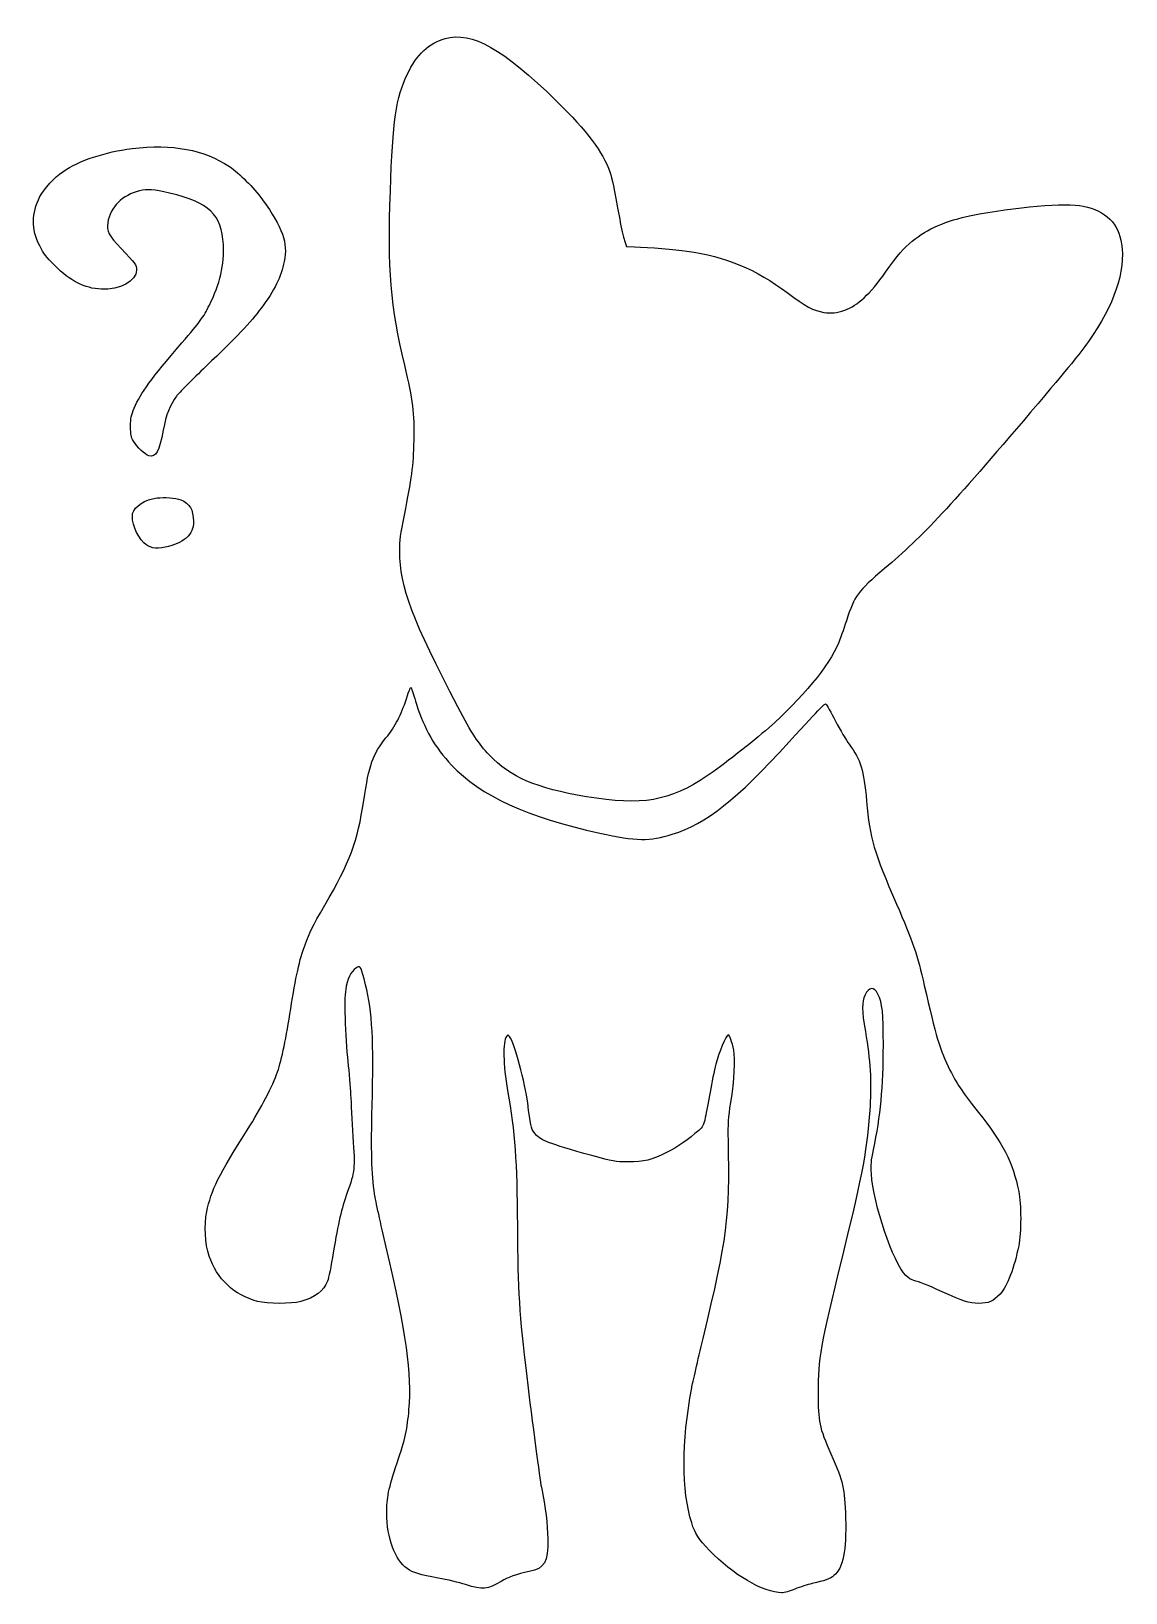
# Model space of a CAD drawing. Header units: centimetres. Extents: x -17.7 to 17.7, y -25.2 to 25.4.
import ezdxf

# ---------------------------------------------------------------- set-up
doc = ezdxf.new("R2010")
doc.units = ezdxf.units.CM
doc.header["$MEASUREMENT"] = 0
doc.layers.add('Layer 1', color=7, linetype='Continuous')

msp = doc.modelspace()

# ---------------------------------------------------------------- linework, layer by layer
at = {"layer": 'Layer 1'}
for points, knots in [([(-4.29331, 25.13542), (-4.81895, 24.99078), (-5.21759, 24.61684), (-5.5245, 23.97125), (-5.5245, 23.97125), (-5.88433, 23.21631), (-5.99017, 22.48606), (-6.07131, 20.18594), (-6.07131, 20.18594), (-6.16303, 17.67063), (-6.06073, 16.46061), (-5.60564, 14.55913), (-5.60564, 14.55913), (-5.33047, 13.40907), (-5.28108, 13.01044), (-5.30225, 12.11791), (-5.30225, 12.11791), (-5.32342, 11.29594), (-5.37633, 10.87613), (-5.61622, 9.70138), (-5.61622, 9.70138), (-5.74322, 9.06991), (-5.76439, 8.91821), (-5.76439, 8.51957), (-5.76439, 8.51957), (-5.76439, 7.38363), (-5.35164, 6.28296), (-3.88056, 3.49249), (-3.88056, 3.49249), (-3.42548, 2.62113), (-3.21381, 2.29657), (-2.86809, 1.93674), (-2.86809, 1.93674), (-2.16959, 1.20649), (-1.37231, 0.8643), (0.28222, 0.5856), (0.28222, 0.5856), (2.07786, 0.28221), (2.95275, 0.43391), (4.191, 1.25941), (4.191, 1.25941), (4.63903, 1.55927), (5.66914, 2.3636), (6.17361, 2.8081), (6.17361, 2.8081), (7.24958, 3.75354), (8.14564, 4.8401), (8.44197, 5.55624), (8.44197, 5.55624), (8.48783, 5.67266), (8.60425, 5.99721), (8.69597, 6.27943), (8.69597, 6.27943), (8.96408, 7.10846), (9.04875, 7.2284), (9.93422, 7.97276), (9.93422, 7.97276), (11.17247, 9.02051), (12.08969, 10.00476), (14.66144, 13.03512), (14.66144, 13.03512), (16.01611, 14.6332), (16.19602, 14.85193), (16.53469, 15.32818), (16.53469, 15.32818), (17.36725, 16.4994), (17.74119, 17.60712), (17.60713, 18.48554), (17.60713, 18.48554), (17.5013, 19.15582), (17.10266, 19.55093), (16.36535, 19.70615), (16.36535, 19.70615), (15.80091, 19.82609), (14.16402, 19.68851), (12.73527, 19.39923), (12.73527, 19.39923), (11.92388, 19.23695), (11.32063, 18.97237), (10.83027, 18.57373), (10.83027, 18.57373), (10.53394, 18.33384), (10.36813, 18.13629), (9.96596, 17.57184), (9.96596, 17.57184), (9.44738, 16.84159), (9.07343, 16.49587), (8.63952, 16.33712), (8.63952, 16.33712), (8.37494, 16.24187), (8.21619, 16.22776), (7.96219, 16.26656), (7.96219, 16.26656), (7.63411, 16.31948), (7.37658, 16.45706), (6.78038, 16.90509), (6.78038, 16.90509), (5.77144, 17.66356), (4.79071, 18.07278), (3.52777, 18.2527), (3.52777, 18.2527), (3.15383, 18.30562), (2.31774, 18.37264), (1.83796, 18.39028), (1.83796, 18.39028), (1.83796, 18.39028), (1.5769, 18.39734), (1.5769, 18.39734), (1.5769, 18.39734), (1.5769, 18.39734), (1.50987, 18.59137), (1.50987, 18.59137), (1.50987, 18.59137), (1.47459, 18.6972), (1.40404, 19.00765), (1.35465, 19.27929), (1.35465, 19.27929), (1.15709, 20.38348), (1.12182, 20.55987), (1.03362, 20.81387), (1.03362, 20.81387), (0.81137, 21.46651), (0.31748, 22.11915), (-0.69146, 23.10693), (-0.69146, 23.10693), (-2.43065, 24.80732), (-3.42549, 25.36824), (-4.29332, 25.1354), (-4.29332, 25.1354), (-4.29332, 25.1354), (-4.29331, 25.13542), (-4.29331, 25.13542)], [0, 0, 0, 0, 0.02941176, 0.02941176, 0.02941176, 0.02941176, 0.05882353, 0.05882353, 0.05882353, 0.05882353, 0.08823529, 0.08823529, 0.08823529, 0.08823529, 0.11764706, 0.11764706, 0.11764706, 0.11764706, 0.14705882, 0.14705882, 0.14705882, 0.14705882, 0.17647059, 0.17647059, 0.17647059, 0.17647059, 0.20588235, 0.20588235, 0.20588235, 0.20588235, 0.23529412, 0.23529412, 0.23529412, 0.23529412, 0.26470588, 0.26470588, 0.26470588, 0.26470588, 0.29411765, 0.29411765, 0.29411765, 0.29411765, 0.32352941, 0.32352941, 0.32352941, 0.32352941, 0.35294118, 0.35294118, 0.35294118, 0.35294118, 0.38235294, 0.38235294, 0.38235294, 0.38235294, 0.41176471, 0.41176471, 0.41176471, 0.41176471, 0.44117647, 0.44117647, 0.44117647, 0.44117647, 0.47058824, 0.47058824, 0.47058824, 0.47058824, 0.5, 0.5, 0.5, 0.5, 0.52941176, 0.52941176, 0.52941176, 0.52941176, 0.55882353, 0.55882353, 0.55882353, 0.55882353, 0.58823529, 0.58823529, 0.58823529, 0.58823529, 0.61764706, 0.61764706, 0.61764706, 0.61764706, 0.64705882, 0.64705882, 0.64705882, 0.64705882, 0.67647059, 0.67647059, 0.67647059, 0.67647059, 0.70588235, 0.70588235, 0.70588235, 0.70588235, 0.73529412, 0.73529412, 0.73529412, 0.73529412, 0.76470588, 0.76470588, 0.76470588, 0.76470588, 0.79411765, 0.79411765, 0.79411765, 0.79411765, 0.82352941, 0.82352941, 0.82352941, 0.82352941, 0.85294118, 0.85294118, 0.85294118, 0.85294118, 0.88235294, 0.88235294, 0.88235294, 0.88235294, 0.91176471, 0.91176471, 0.91176471, 0.91176471, 0.94117647, 0.94117647, 0.94117647, 0.94117647, 1, 1, 1, 1]), ([(-14.43567, 21.56883), (-15.30703, 21.463), (-16.13606, 21.18783), (-16.67581, 20.82094), (-16.67581, 20.82094), (-16.9545, 20.63044), (-17.27906, 20.27766), (-17.41664, 20.01308), (-17.41664, 20.01308), (-17.69533, 19.46275), (-17.69886, 18.97239), (-17.4237, 18.41852), (-17.4237, 18.41852), (-17.30023, 18.16805), (-17.21556, 18.05869), (-16.93687, 17.77999), (-16.93687, 17.77999), (-16.42887, 17.27552), (-15.98437, 17.04974), (-15.43051, 17.01446), (-15.43051, 17.01446), (-14.84843, 16.97565), (-14.28751, 17.27904), (-14.28751, 17.63535), (-14.28751, 17.63535), (-14.28751, 17.80116), (-14.32984, 17.8576), (-14.78493, 18.33385), (-14.78493, 18.33385), (-15.19768, 18.76071), (-15.26471, 18.89124), (-15.22237, 19.16993), (-15.22237, 19.16993), (-15.14476, 19.66735), (-14.74259, 20.06951), (-14.19579, 20.20004), (-14.19579, 20.20004), (-13.91357, 20.26354), (-13.75482, 20.25296), (-13.2186, 20.12596), (-13.2186, 20.12596), (-11.94507, 19.8261), (-11.52527, 19.42746), (-11.47588, 18.46438), (-11.47588, 18.46438), (-11.4406, 17.83291), (-11.59582, 17.16263), (-11.92744, 16.50294), (-11.92744, 16.50294), (-12.13205, 16.09725), (-12.21672, 15.98083), (-12.8235, 15.27527), (-12.8235, 15.27527), (-13.82539, 14.1111), (-14.14994, 13.6666), (-14.36161, 13.16919), (-14.36161, 13.16919), (-14.46392, 12.9293), (-14.47803, 12.85522), (-14.48155, 12.57652), (-14.48155, 12.57652), (-14.48155, 12.2943), (-14.47097, 12.24138), (-14.3863, 12.09674), (-14.3863, 12.09674), (-14.27341, 11.90624), (-14.00883, 11.65224), (-13.88888, 11.62049), (-13.88888, 11.62049), (-13.6631, 11.56757), (-13.55727, 11.75807), (-13.42674, 12.44952), (-13.42674, 12.44952), (-13.32796, 12.96105), (-13.21155, 13.25738), (-12.99635, 13.55371), (-12.99635, 13.55371), (-12.92579, 13.64896), (-12.49188, 14.0864), (-12.03327, 14.52385), (-12.03327, 14.52385), (-11.06313, 15.44813), (-10.60099, 15.93496), (-10.24821, 16.41121), (-10.24821, 16.41121), (-9.82135, 16.97918), (-9.60968, 17.40957), (-9.50738, 17.91757), (-9.50738, 17.91757), (-9.38391, 18.51729), (-9.55677, 19.01118), (-10.21294, 19.91429), (-10.21294, 19.91429), (-10.50575, 20.31646), (-10.95377, 20.76448), (-11.28186, 20.98673), (-11.28186, 20.98673), (-12.1003, 21.53706), (-13.12336, 21.72756), (-14.43569, 21.56881), (-14.43569, 21.56881), (-14.43569, 21.56881), (-14.43567, 21.56883), (-14.43567, 21.56883)], [0, 0, 0, 0, 0.03703704, 0.03703704, 0.03703704, 0.03703704, 0.07407407, 0.07407407, 0.07407407, 0.07407407, 0.11111111, 0.11111111, 0.11111111, 0.11111111, 0.14814815, 0.14814815, 0.14814815, 0.14814815, 0.18518519, 0.18518519, 0.18518519, 0.18518519, 0.22222222, 0.22222222, 0.22222222, 0.22222222, 0.25925926, 0.25925926, 0.25925926, 0.25925926, 0.2962963, 0.2962963, 0.2962963, 0.2962963, 0.33333333, 0.33333333, 0.33333333, 0.33333333, 0.37037037, 0.37037037, 0.37037037, 0.37037037, 0.40740741, 0.40740741, 0.40740741, 0.40740741, 0.44444444, 0.44444444, 0.44444444, 0.44444444, 0.48148148, 0.48148148, 0.48148148, 0.48148148, 0.51851852, 0.51851852, 0.51851852, 0.51851852, 0.55555556, 0.55555556, 0.55555556, 0.55555556, 0.59259259, 0.59259259, 0.59259259, 0.59259259, 0.62962963, 0.62962963, 0.62962963, 0.62962963, 0.66666667, 0.66666667, 0.66666667, 0.66666667, 0.7037037, 0.7037037, 0.7037037, 0.7037037, 0.74074074, 0.74074074, 0.74074074, 0.74074074, 0.77777778, 0.77777778, 0.77777778, 0.77777778, 0.81481481, 0.81481481, 0.81481481, 0.81481481, 0.85185185, 0.85185185, 0.85185185, 0.85185185, 0.88888889, 0.88888889, 0.88888889, 0.88888889, 0.92592593, 0.92592593, 0.92592593, 0.92592593, 1, 1, 1, 1]), ([(-13.62428, 10.25878), (-14.01586, 10.20939), (-14.35453, 9.99067), (-14.4145, 9.75431), (-14.4145, 9.75431), (-14.47094, 9.52148), (-14.2875, 9.03112), (-14.05819, 8.80887), (-14.05819, 8.80887), (-13.8818, 8.63954), (-13.67719, 8.59368), (-13.35969, 8.6607), (-13.35969, 8.6607), (-13.05983, 8.7242), (-12.85169, 8.81592), (-12.68588, 8.96056), (-12.68588, 8.96056), (-12.50244, 9.12284), (-12.44246, 9.25689), (-12.44599, 9.49678), (-12.44599, 9.49678), (-12.45305, 9.88836), (-12.56593, 10.08239), (-12.85874, 10.19528), (-12.85874, 10.19528), (-13.01749, 10.25525), (-13.39849, 10.287), (-13.62427, 10.25878), (-13.62427, 10.25878), (-13.62427, 10.25878), (-13.62428, 10.25878), (-13.62428, 10.25878)], [0, 0, 0, 0, 0.11111111, 0.11111111, 0.11111111, 0.11111111, 0.22222222, 0.22222222, 0.22222222, 0.22222222, 0.33333333, 0.33333333, 0.33333333, 0.33333333, 0.44444444, 0.44444444, 0.44444444, 0.44444444, 0.55555556, 0.55555556, 0.55555556, 0.55555556, 0.66666667, 0.66666667, 0.66666667, 0.66666667, 0.77777778, 0.77777778, 0.77777778, 0.77777778, 1, 1, 1, 1]), ([(-5.55272, 3.75356), (-5.72558, 3.21734), (-5.89844, 2.8822), (-6.21241, 2.48709), (-6.21241, 2.48709), (-6.6428, 1.95087), (-6.75569, 1.62631), (-6.93208, 0.45862), (-6.93208, 0.45862), (-7.13316, -0.86782), (-7.37658, -1.52399), (-8.19502, -2.93157), (-8.19502, -2.93157), (-8.60777, -3.65124), (-8.6748, -3.77824), (-8.83355, -4.20863), (-8.83355, -4.20863), (-9.00641, -4.66724), (-9.14047, -5.27755), (-9.29569, -6.27944), (-9.29569, -6.27944), (-9.44033, -7.20725), (-9.5885, -7.92338), (-9.72255, -8.32202), (-9.72255, -8.32202), (-9.87777, -8.78063), (-10.24113, -9.47913), (-10.71033, -10.21291), (-10.71033, -10.21291), (-11.62402, -11.65224), (-11.8745, -12.16024), (-12.01561, -12.84816), (-12.01561, -12.84816), (-12.1038, -13.28208), (-12.07205, -13.89238), (-11.938, -14.28749), (-11.938, -14.28749), (-11.69106, -15.0248), (-11.12661, -15.55396), (-10.37167, -15.75505), (-10.37167, -15.75505), (-10.05417, -15.83972), (-9.27453, -15.84324), (-8.97114, -15.75858), (-8.97114, -15.75858), (-8.51253, -15.63511), (-8.21972, -15.41286), (-8.10331, -15.09536), (-8.10331, -15.09536), (-8.07156, -15.01069), (-7.98689, -14.59794), (-7.91987, -14.18167), (-7.91987, -14.18167), (-7.75406, -13.17978), (-7.65881, -12.77409), (-7.46479, -12.23081), (-7.46479, -12.23081), (-7.22137, -11.54995), (-7.21432, -11.47234), (-7.28135, -10.414), (-7.28135, -10.414), (-7.30957, -9.91658), (-7.34485, -9.30981), (-7.35896, -9.06639), (-7.35896, -9.06639), (-7.36954, -8.82297), (-7.41188, -8.33967), (-7.44715, -7.99042), (-7.44715, -7.99042), (-7.48596, -7.64117), (-7.52829, -7.01675), (-7.53887, -6.604), (-7.53887, -6.604), (-7.55651, -5.96194), (-7.54945, -5.80672), (-7.49654, -5.54919), (-7.49654, -5.54919), (-7.42951, -5.22463), (-7.2884, -4.9918), (-7.13318, -4.93536), (-7.13318, -4.93536), (-7.0344, -4.89655), (-7.01676, -4.93536), (-6.87565, -5.50333), (-6.87565, -5.50333), (-6.6534, -6.39939), (-6.60401, -7.30602), (-6.66046, -9.41916), (-6.66046, -9.41916), (-6.69927, -10.84085), (-6.6781, -11.62755), (-6.57932, -12.28372), (-6.57932, -12.28372), (-6.5511, -12.47775), (-6.38176, -13.25033), (-6.2089, -13.99822), (-6.2089, -13.99822), (-5.54921, -16.80633), (-5.36576, -18.09044), (-5.46807, -19.26166), (-5.46807, -19.26166), (-5.51746, -19.87549), (-5.59154, -20.2071), (-5.84907, -20.98322), (-5.84907, -20.98322), (-6.13129, -21.82283), (-6.19126, -22.11211), (-6.18774, -22.61305), (-6.18774, -22.61305), (-6.18421, -23.4068), (-5.9161, -24.14411), (-5.53157, -24.40516), (-5.53157, -24.40516), (-5.33049, -24.54274), (-5.12588, -24.60272), (-4.5191, -24.71208), (-4.5191, -24.71208), (-4.23688, -24.76147), (-3.84177, -24.86025), (-3.63363, -24.92375), (-3.63363, -24.92375), (-3.08682, -25.10014), (-2.92455, -25.08603), (-2.4871, -24.82144), (-2.4871, -24.82144), (-2.25427, -24.68033), (-1.99321, -24.58861), (-1.57693, -24.50041), (-1.57693, -24.50041), (-1.06893, -24.39105), (-0.96662, -24.21466), (-0.97368, -23.44208), (-0.97368, -23.44208), (-0.97721, -22.97289), (-1.04424, -22.43314), (-1.18182, -21.76639), (-1.18182, -21.76639), (-1.23121, -21.52297), (-1.47815, -19.66383), (-1.65454, -18.1857), (-1.65454, -18.1857), (-1.89796, -16.1537), (-1.94382, -15.43403), (-1.95793, -13.30326), (-1.95793, -13.30326), (-1.97204, -11.18659), (-2.03554, -10.3117), (-2.27543, -8.92529), (-2.27543, -8.92529), (-2.42007, -8.09979), (-2.43418, -7.34132), (-2.31071, -7.17551), (-2.31071, -7.17551), (-2.26485, -7.11201), (-2.26132, -7.11201), (-2.2084, -7.17904), (-2.2084, -7.17904), (-2.05671, -7.3766), (-1.69687, -8.7101), (-1.62279, -9.33098), (-1.62279, -9.33098), (-1.54165, -10.04006), (-1.51696, -10.15295), (-1.4076, -10.29759), (-1.4076, -10.29759), (-1.23827, -10.53395), (-0.97016, -10.63978), (0.44801, -11.03137), (0.44801, -11.03137), (1.16062, -11.22893), (1.19237, -11.23598), (1.62276, -11.23598), (1.62276, -11.23598), (2.15545, -11.23598), (2.3777, -11.18306), (2.87512, -10.93612), (2.87512, -10.93612), (3.21379, -10.76679), (3.60184, -10.49868), (3.91229, -10.21998), (3.91229, -10.21998), (4.04282, -10.10356), (4.06751, -10.05417), (4.12748, -9.79665), (4.12748, -9.79665), (4.16276, -9.6379), (4.23684, -9.26748), (4.2827, -8.97821), (4.2827, -8.97821), (4.33209, -8.6854), (4.41323, -8.27971), (4.46614, -8.07863), (4.46614, -8.07863), (4.55433, -7.7188), (4.80481, -7.12613), (4.86478, -7.12613), (4.86478, -7.12613), (4.91064, -7.12613), (4.99531, -7.35896), (5.04822, -7.61649), (5.04822, -7.61649), (5.10466, -7.91988), (5.06939, -8.5831), (4.95297, -9.31335), (4.95297, -9.31335), (4.87183, -9.82135), (4.86478, -9.97657), (4.87536, -10.54807), (4.87536, -10.54807), (4.92122, -13.0916), (4.85067, -13.64546), (4.05692, -16.95099), (4.05692, -16.95099), (3.88406, -17.66713), (3.71825, -18.39032), (3.6865, -18.55613), (3.6865, -18.55613), (3.35489, -20.31649), (3.35489, -21.8793), (3.6865, -22.92705), (3.6865, -22.92705), (3.79586, -23.27277), (3.90522, -23.44211), (4.26506, -23.82311), (4.26506, -23.82311), (4.99531, -24.59217), (6.01837, -25.18836), (6.6075, -25.18836), (6.6075, -25.18836), (6.68158, -25.18836), (6.87208, -25.13544), (7.03083, -25.06842), (7.03083, -25.06842), (7.18958, -25.00492), (7.44005, -24.92378), (7.58469, -24.89203), (7.58469, -24.89203), (7.9798, -24.80384), (8.17383, -24.73328), (8.29377, -24.6345), (8.29377, -24.6345), (8.58658, -24.38756), (8.69946, -23.82311), (8.66771, -22.77183), (8.66771, -22.77183), (8.63596, -21.7523), (8.60774, -21.63941), (8.19499, -20.69044), (8.19499, -20.69044), (7.81046, -19.81555), (7.77871, -19.66386), (7.77871, -18.71488), (7.77871, -18.71488), (7.77871, -17.6001), (7.84927, -17.20852), (8.55482, -14.3228), (8.55482, -14.3228), (9.24626, -11.49352), (9.37326, -10.81266), (9.46146, -9.4333), (9.46146, -9.4333), (9.51085, -8.63602), (9.46852, -7.95163), (9.30977, -7.0203), (9.30977, -7.0203), (9.19335, -6.3218), (9.18983, -6.0678), (9.29919, -5.83144), (9.29919, -5.83144), (9.42266, -5.57391), (9.60258, -5.5598), (9.71547, -5.80322), (9.71547, -5.80322), (9.86364, -6.11366), (9.89186, -6.39236), (9.89186, -7.46128), (9.89186, -7.46128), (9.89186, -8.81595), (9.80367, -9.74728), (9.57083, -10.84795), (9.57083, -10.84795), (9.49675, -11.20426), (9.48616, -11.32773), (9.5038, -11.62406), (9.5038, -11.62406), (9.56024, -12.59067), (10.21288, -14.50978), (10.62211, -14.919), (10.62211, -14.919), (10.69972, -14.99661), (10.81261, -15.06717), (10.87611, -15.08128), (10.87611, -15.08128), (11.05603, -15.12009), (11.31003, -15.21886), (11.80039, -15.44464), (11.80039, -15.44464), (12.45656, -15.74803), (12.66822, -15.81506), (12.9822, -15.81858), (12.9822, -15.81858), (13.29617, -15.82211), (13.45845, -15.75155), (13.67012, -15.51872), (13.67012, -15.51872), (13.90295, -15.25766), (14.13931, -14.64736), (14.27337, -13.95239), (14.27337, -13.95239), (14.35804, -13.51495), (14.36156, -12.61889), (14.2769, -12.19556), (14.2769, -12.19556), (14.08993, -11.26775), (13.74421, -10.59042), (12.96809, -9.63439), (12.96809, -9.63439), (12.51301, -9.07347), (12.29428, -8.74892), (12.04734, -8.26561), (12.04734, -8.26561), (11.72984, -7.63414), (11.58167, -7.1473), (11.21831, -5.52453), (11.21831, -5.52453), (11.00312, -4.56497), (10.83025, -4.05697), (10.31873, -2.89281), (10.31873, -2.89281), (9.58848, -1.22064), (9.45442, -0.76556), (9.34859, 0.44094), (9.34859, 0.44094), (9.25687, 1.47105), (9.16867, 1.76033), (8.78415, 2.28597), (8.78415, 2.28597), (8.6889, 2.4165), (8.49134, 2.75164), (8.34318, 3.03386), (8.34318, 3.03386), (8.19501, 3.31608), (8.05743, 3.56303), (8.03979, 3.58067), (8.03979, 3.58067), (7.99746, 3.61948), (7.93396, 3.55598), (6.8474, 2.36359), (6.8474, 2.36359), (5.11173, 0.46212), (4.17334, -0.27872), (3.05857, -0.63149), (3.05857, -0.63149), (2.32832, -0.86432), (1.89793, -0.85727), (0.70907, -0.59621), (0.70907, -0.59621), (-1.64043, -0.07763), (-3.14326, 0.61029), (-4.08871, 1.60512), (-4.08871, 1.60512), (-4.61788, 2.16604), (-4.97771, 2.79045), (-5.22465, 3.58068), (-5.22465, 3.58068), (-5.30579, 3.83468), (-5.37987, 4.07104), (-5.39398, 4.10632), (-5.39398, 4.10632), (-5.41162, 4.15571), (-5.45748, 4.0534), (-5.55273, 3.75354), (-5.55273, 3.75354), (-5.55273, 3.75354), (-5.55272, 3.75356), (-5.55272, 3.75356)], [0, 0, 0, 0, 0.01052632, 0.01052632, 0.01052632, 0.01052632, 0.02105263, 0.02105263, 0.02105263, 0.02105263, 0.03157895, 0.03157895, 0.03157895, 0.03157895, 0.04210526, 0.04210526, 0.04210526, 0.04210526, 0.05263158, 0.05263158, 0.05263158, 0.05263158, 0.06315789, 0.06315789, 0.06315789, 0.06315789, 0.07368421, 0.07368421, 0.07368421, 0.07368421, 0.08421053, 0.08421053, 0.08421053, 0.08421053, 0.09473684, 0.09473684, 0.09473684, 0.09473684, 0.10526316, 0.10526316, 0.10526316, 0.10526316, 0.11578947, 0.11578947, 0.11578947, 0.11578947, 0.12631579, 0.12631579, 0.12631579, 0.12631579, 0.13684211, 0.13684211, 0.13684211, 0.13684211, 0.14736842, 0.14736842, 0.14736842, 0.14736842, 0.15789474, 0.15789474, 0.15789474, 0.15789474, 0.16842105, 0.16842105, 0.16842105, 0.16842105, 0.17894737, 0.17894737, 0.17894737, 0.17894737, 0.18947368, 0.18947368, 0.18947368, 0.18947368, 0.2, 0.2, 0.2, 0.2, 0.21052632, 0.21052632, 0.21052632, 0.21052632, 0.22105263, 0.22105263, 0.22105263, 0.22105263, 0.23157895, 0.23157895, 0.23157895, 0.23157895, 0.24210526, 0.24210526, 0.24210526, 0.24210526, 0.25263158, 0.25263158, 0.25263158, 0.25263158, 0.26315789, 0.26315789, 0.26315789, 0.26315789, 0.27368421, 0.27368421, 0.27368421, 0.27368421, 0.28421053, 0.28421053, 0.28421053, 0.28421053, 0.29473684, 0.29473684, 0.29473684, 0.29473684, 0.30526316, 0.30526316, 0.30526316, 0.30526316, 0.31578947, 0.31578947, 0.31578947, 0.31578947, 0.32631579, 0.32631579, 0.32631579, 0.32631579, 0.33684211, 0.33684211, 0.33684211, 0.33684211, 0.34736842, 0.34736842, 0.34736842, 0.34736842, 0.35789474, 0.35789474, 0.35789474, 0.35789474, 0.36842105, 0.36842105, 0.36842105, 0.36842105, 0.37894737, 0.37894737, 0.37894737, 0.37894737, 0.38947368, 0.38947368, 0.38947368, 0.38947368, 0.4, 0.4, 0.4, 0.4, 0.41052632, 0.41052632, 0.41052632, 0.41052632, 0.42105263, 0.42105263, 0.42105263, 0.42105263, 0.43157895, 0.43157895, 0.43157895, 0.43157895, 0.44210526, 0.44210526, 0.44210526, 0.44210526, 0.45263158, 0.45263158, 0.45263158, 0.45263158, 0.46315789, 0.46315789, 0.46315789, 0.46315789, 0.47368421, 0.47368421, 0.47368421, 0.47368421, 0.48421053, 0.48421053, 0.48421053, 0.48421053, 0.49473684, 0.49473684, 0.49473684, 0.49473684, 0.50526316, 0.50526316, 0.50526316, 0.50526316, 0.51578947, 0.51578947, 0.51578947, 0.51578947, 0.52631579, 0.52631579, 0.52631579, 0.52631579, 0.53684211, 0.53684211, 0.53684211, 0.53684211, 0.54736842, 0.54736842, 0.54736842, 0.54736842, 0.55789474, 0.55789474, 0.55789474, 0.55789474, 0.56842105, 0.56842105, 0.56842105, 0.56842105, 0.57894737, 0.57894737, 0.57894737, 0.57894737, 0.58947368, 0.58947368, 0.58947368, 0.58947368, 0.6, 0.6, 0.6, 0.6, 0.61052632, 0.61052632, 0.61052632, 0.61052632, 0.62105263, 0.62105263, 0.62105263, 0.62105263, 0.63157895, 0.63157895, 0.63157895, 0.63157895, 0.64210526, 0.64210526, 0.64210526, 0.64210526, 0.65263158, 0.65263158, 0.65263158, 0.65263158, 0.66315789, 0.66315789, 0.66315789, 0.66315789, 0.67368421, 0.67368421, 0.67368421, 0.67368421, 0.68421053, 0.68421053, 0.68421053, 0.68421053, 0.69473684, 0.69473684, 0.69473684, 0.69473684, 0.70526316, 0.70526316, 0.70526316, 0.70526316, 0.71578947, 0.71578947, 0.71578947, 0.71578947, 0.72631579, 0.72631579, 0.72631579, 0.72631579, 0.73684211, 0.73684211, 0.73684211, 0.73684211, 0.74736842, 0.74736842, 0.74736842, 0.74736842, 0.75789474, 0.75789474, 0.75789474, 0.75789474, 0.76842105, 0.76842105, 0.76842105, 0.76842105, 0.77894737, 0.77894737, 0.77894737, 0.77894737, 0.78947368, 0.78947368, 0.78947368, 0.78947368, 0.8, 0.8, 0.8, 0.8, 0.81052632, 0.81052632, 0.81052632, 0.81052632, 0.82105263, 0.82105263, 0.82105263, 0.82105263, 0.83157895, 0.83157895, 0.83157895, 0.83157895, 0.84210526, 0.84210526, 0.84210526, 0.84210526, 0.85263158, 0.85263158, 0.85263158, 0.85263158, 0.86315789, 0.86315789, 0.86315789, 0.86315789, 0.87368421, 0.87368421, 0.87368421, 0.87368421, 0.88421053, 0.88421053, 0.88421053, 0.88421053, 0.89473684, 0.89473684, 0.89473684, 0.89473684, 0.90526316, 0.90526316, 0.90526316, 0.90526316, 0.91578947, 0.91578947, 0.91578947, 0.91578947, 0.92631579, 0.92631579, 0.92631579, 0.92631579, 0.93684211, 0.93684211, 0.93684211, 0.93684211, 0.94736842, 0.94736842, 0.94736842, 0.94736842, 0.95789474, 0.95789474, 0.95789474, 0.95789474, 0.96842105, 0.96842105, 0.96842105, 0.96842105, 0.97894737, 0.97894737, 0.97894737, 0.97894737, 1, 1, 1, 1])]:
    msp.add_open_spline(points, degree=3, knots=knots, dxfattribs=at)

doc.saveas('drawing.dxf')
